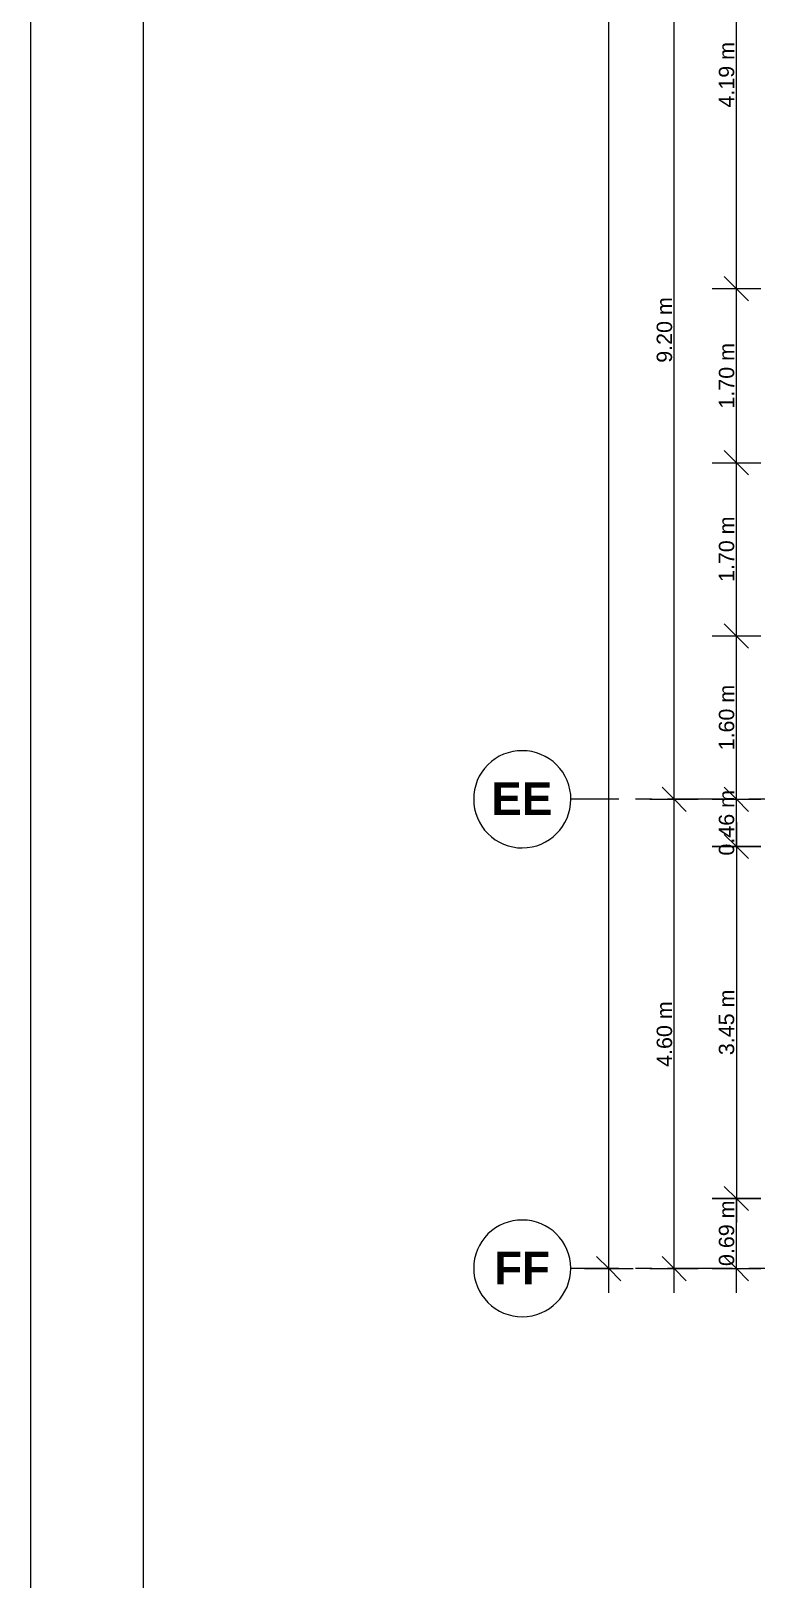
# Model space of a CAD drawing. Header units: metres. Extents: x 98 to 337, y -7 to 53.
# Drawn here: x 98.11 to 105.38, y 9.01 to 24.19 of the extents above; entities that cross this region are included whole.
import ezdxf

# ---------------------------------------------------------------- set-up
doc = ezdxf.new("R2010")
doc.units = ezdxf.units.M
doc.layers.add('PDF_Geometry', color=7, linetype='Continuous', lineweight=0, true_color=0xaaaaaa)
doc.layers.add('PDF_Text', color=7, linetype='Continuous', lineweight=0)
doc.styles.add('PDF Helvetica', font='')
doc.styles.add('PDF Helvetica Bold', font='')
doc.styles.get('PDF Helvetica').set_extended_font_data('Helvetica')
doc.styles.get('PDF Helvetica Bold').set_extended_font_data('Helvetica', bold=True)

msp = doc.modelspace()

# ---------------------------------------------------------------- linework, layer by layer
at = {"layer": 'PDF_Geometry', "color": 7, "lineweight": 0}
for points in [[(188.079, 53.399), (188.079, -6.58), (98.108, -6.58), (98.108, 53.399)], [(105.141, 16.073), (105.022, 16.192), (104.902, 16.311), (105.022, 16.192)], [(105.141, 12.623), (105.022, 12.742), (104.902, 12.861), (105.022, 12.742)]]:
    msp.add_lwpolyline(points, close=True, dxfattribs=at)
for points in [[(187.602, 52.588), (99.207, 52.588), (99.207, -5.916), (187.602, -5.916)], [(103.771, 11.816), (103.771, 49.079)], [(104.412, 11.816), (104.412, 16.655), (104.412, 25.85), (104.412, 35.046), (104.412, 44.241), (104.412, 49.079)], [(105.022, 16.192), (105.26, 16.192), (105.022, 16.192), (104.783, 16.192), (105.022, 16.192), (105.022, 16.655), (105.022, 18.254), (105.022, 19.953), (105.022, 21.658), (105.022, 25.85), (105.022, 33.735), (105.022, 35.046), (105.022, 36.374), (105.022, 40.988), (105.022, 42.642), (105.022, 44.241), (105.022, 48.09), (105.022, 49.079)], [(104.902, 21.777), (105.022, 21.658), (105.141, 21.539)], [(105.26, 21.658), (105.022, 21.658), (104.783, 21.658)], [(104.902, 20.073), (105.022, 19.953), (105.141, 19.834)], [(104.783, 19.953), (105.022, 19.953), (105.26, 19.953)], [(104.902, 18.373), (105.022, 18.254), (105.141, 18.135)], [(105.26, 18.254), (105.022, 18.254), (104.783, 18.254)], [(104.293, 16.774), (104.412, 16.655), (104.531, 16.535)], [(104.902, 16.774), (105.022, 16.655), (105.141, 16.535)], [(104.174, 16.655), (104.412, 16.655), (104.646, 16.655)], [(104.783, 16.655), (105.022, 16.655), (105.26, 16.655)], [(105.022, 16.43), (105.022, 12.508)], [(105.022, 11.816), (105.022, 12.742), (104.783, 12.742), (105.022, 12.742), (105.26, 12.742), (105.022, 12.742)], [(103.652, 12.174), (103.771, 12.055), (103.89, 11.935)], [(104.293, 12.174), (104.412, 12.055), (104.531, 11.935)], [(104.902, 12.174), (105.022, 12.055), (105.141, 11.935)], [(103.532, 12.055), (103.771, 12.055), (104.009, 12.055)], [(104.174, 12.055), (104.412, 12.055), (104.646, 12.055)], [(104.783, 12.055), (105.022, 12.055), (105.26, 12.055)]]:
    msp.add_lwpolyline(points, dxfattribs=at)
at = {"layer": 'PDF_Geometry', "lineweight": 0}
for points in [[(102.923, 17.131, 0.418267), (102.447, 16.655, 0.414636), (102.923, 16.178, 0.411051), (103.4, 16.655, 0.414691)], [(102.923, 12.531, 0.416621), (102.447, 12.059, 0.414606), (102.923, 11.583, 0.411021), (103.4, 12.059, 0.413032)]]:
    msp.add_lwpolyline(points, format="xyb", close=True, dxfattribs=at)
for points in [[(103.871, 16.655), (103.4, 16.655)], [(104.192, 16.655), (104.032, 16.655)], [(104.985, 16.655), (104.348, 16.655)], [(105.301, 16.655), (105.145, 16.655)], [(103.871, 12.055), (103.4, 12.055)], [(104.192, 12.055), (104.032, 12.055)], [(104.985, 12.055), (104.348, 12.055)], [(105.301, 12.055), (105.145, 12.055)]]:
    msp.add_lwpolyline(points, dxfattribs=at)

# ---------------------------------------------------------------- texts
at = {"layer": 'PDF_Text', "lineweight": 0, "char_height": 0.1505, "attachment_point": 4, "rotation": 90, "style": 'PDF Helvetica'}
for s, insert in [('4.19 m', (104.926, 23.434)), ('9.20 m', (104.317, 20.933)), ('1.70 m', (104.926, 20.484)), ('1.70 m', (104.926, 18.784)), ('1.60 m', (104.926, 17.134)), ('0.46 m', (104.926, 16.103)), ('3.45 m', (104.926, 14.147)), ('4.60 m', (104.317, 14.032)), ('0.69 m', (104.926, 12.08))]:
    msp.add_mtext(s, dxfattribs=dict(at, insert=insert))
at = {"layer": 'PDF_Text', "color": 253, "lineweight": 0, "true_color": 0xaaaaaa, "char_height": 0.3201, "attachment_point": 4, "style": 'PDF Helvetica Bold'}
for s, insert in [('EE', (102.621, 16.661)), ('FF', (102.648, 12.061))]:
    msp.add_mtext(s, dxfattribs=dict(at, insert=insert))

doc.saveas('drawing.dxf')
